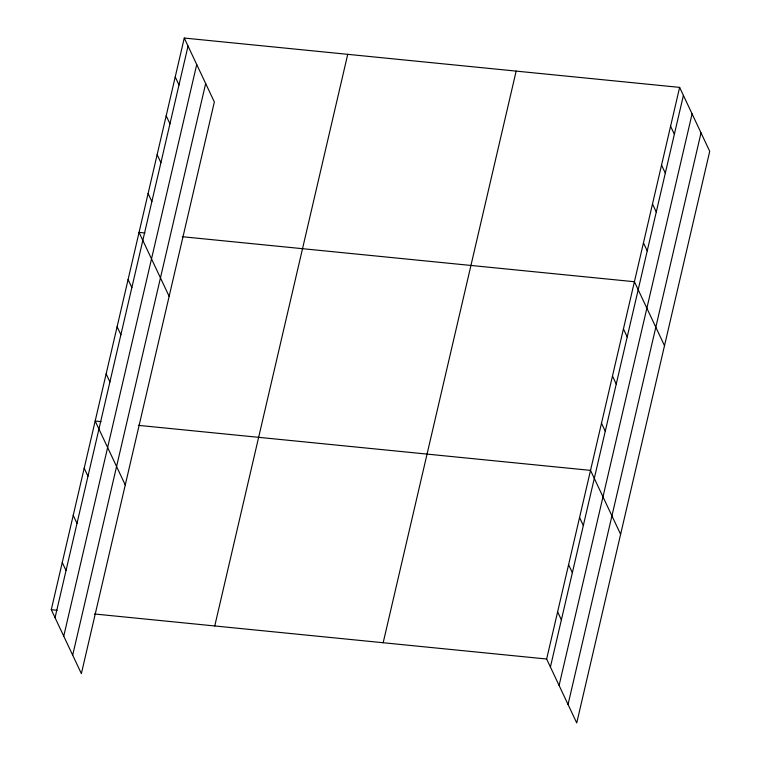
<?xml version="1.0" encoding="UTF-8"?>
<svg xmlns="http://www.w3.org/2000/svg" width="761" height="761" viewBox="0 0 761 761"><rect width="100%" height="100%" fill="white"/><g stroke="black" fill="none" stroke-linecap="round" stroke-linejoin="round"><path stroke-width="1.14" d="M184.267 38.05L214.355 101.984L81.37 673.618L51.282 609.685L184.267 38.05L679.63 87.382L709.718 151.315L576.733 722.95L546.645 659.016L679.63 87.382M55.058 617.694L188.043 46.06M63.743 636.148L196.728 64.514M72.685 655.164L205.67 83.529M214.754 625.961L347.739 54.326M383.173 642.731L516.158 71.096M550.412 667.026L683.397 95.391M559.097 685.48L692.082 113.846M568.048 704.496L701.033 132.861M144.894 232.99L139.054 232.409L169.142 296.343M182.26 236.709L634.417 281.732L664.496 345.675M101.004 421.623L95.173 421.042L125.261 484.985M138.369 425.351L590.526 470.374L620.615 534.308M51.282 609.685L57.123 610.265M94.488 613.984L546.645 659.016M670.584 126.25L674.36 134.259M661.547 165.118L665.314 173.137M652.5 203.996L656.267 212.005M643.454 242.864L647.231 250.873M623.44 328.895L627.216 336.904M612.472 376.058L616.239 384.067M601.504 423.211L605.271 431.23M579.559 517.537L583.326 525.547M568.581 564.691L572.358 572.71M557.613 611.854L561.38 619.863M175.23 76.918L178.997 84.937M166.183 115.796L169.96 123.805M157.147 154.664L160.913 162.673M148.1 193.532L151.867 201.551M128.086 279.563L131.853 287.582M117.108 326.726L120.885 334.735M106.14 373.889L109.907 381.898M84.195 468.205L87.972 476.215M73.227 515.368L76.994 523.378M62.259 562.522L66.026 570.541"/></g></svg>
